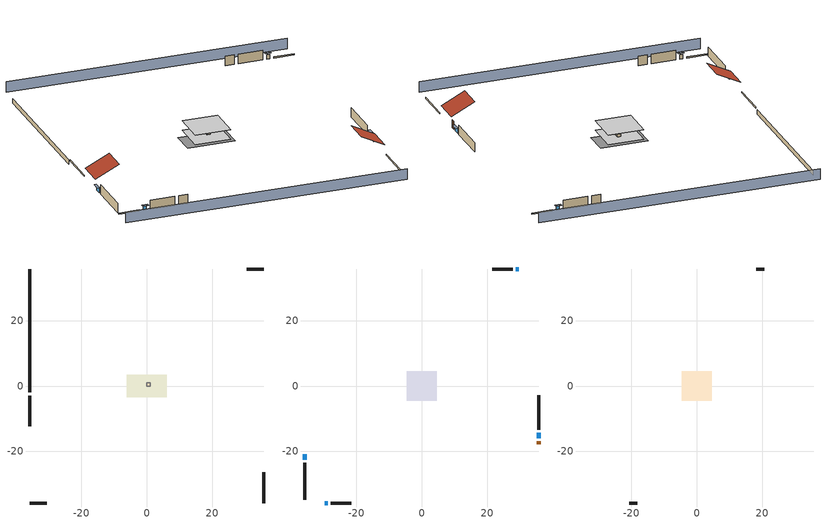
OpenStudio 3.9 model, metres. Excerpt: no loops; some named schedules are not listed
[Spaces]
crawlspace - vented 1
 floor foundation (Slab1 construction): -6.07,-3.37 -6.07,3.37 6.07,3.37 6.07,-3.37 z-0.91
 wall outside (RimJoist1 construction): -35.78,-2.91 -35.78,-12.27 z0.3:0.61
 wall outside (RimJoist2 construction): 35.78,35.78 30.57,35.78 z0.3:0.61
 wall outside (RimJoist3 construction): 35.78,-35.78 35.78,-26.42 z0.3:0.61
 wall outside (RimJoist4 construction): -35.78,-35.78 -30.57,-35.78 z0.3:0.61
 wall foundation (FoundationWall1 construction): -35.78,35.78 -35.78,-1.98 z-0.91:0.3
furnace airloop ret air space
 floor adiabatic (AdiabaticConst): 0,0 0,1 1,1 1,0 z0
 wall adiabatic (AdiabaticConst): 0,1 0,0 1,0 1,1 0,1 z0:1
 ceiling adiabatic (AdiabaticConst): 1,0 1,1 0,1 0,0 z1
conditioned space 1
 floor to crawlspace - vented 1 (Floor1 construction): -4.52,-4.52 -4.52,4.52 4.52,4.52 4.52,-4.52 z0.3
 wall outside (Wall1 construction): -35.78,-23.44 -35.78,-34.85 z0.3:2.74
 wall outside (Wall2 construction): 27.86,35.78 21.52,35.78 z0.3:2.74
 wall outside (Wall3 construction): 35.78,-13.41 35.78,-2.76 z0.3:2.74
 wall outside (Wall4 construction): -27.86,-35.78 -21.52,-35.78 z0.3:2.74
 wall outside (AdiabaticWallConstruction): -35.78,-20.89 -35.78,-22.51 / 35.78,-15.96 35.78,-14.34 z0.3:1.4; 29.64,35.78 28.79,35.78 / -29.64,-35.78 -28.79,-35.78 z0.3:1.46
 wall outside (AdiabaticWallConstruction 1): 35.78,-17.8 35.78,-16.89 z0.3:2.34
 window (WindowConstruction): -35.78,-20.89 -35.78,-22.51 z0.3:1.4
 window (WindowConstruction 1): 29.64,35.78 28.79,35.78 z0.3:1.46
 window (WindowConstruction 2): 35.78,-15.96 35.78,-14.34 z0.3:1.4
 window (WindowConstruction 3): -29.64,-35.78 -28.79,-35.78 z0.3:1.46
 door (Door): 35.78,-17.8 35.78,-16.89 z0.3:2.34
attic - unvented 1
 floor to conditioned space 1 (Floor2 construction Reversed): -4.52,-4.52 -4.52,4.52 4.52,4.52 4.52,-4.52 z2.74
 wall outside (Wall5 construction): 20.59,35.78 18.26,35.78 z0.3:2.74
 wall outside (Wall6 construction): -20.59,-35.78 -18.26,-35.78 z0.3:2.74
 roof outside (Roof1 construction): -35.78,-19.96,2.74 -29.73,-19.96,5.77 -29.73,-13.2,5.77 -35.78,-13.2,2.74
 roof outside (Roof2 construction): 35.78,-18.73,2.74 29.73,-18.73,5.77 29.73,-25.49,5.77 35.78,-25.49,2.74
shading: -35.78,-40.35 35.78,-40.35 / 35.78,40.35 -35.78,40.35 z0:2.74; -35.78,-22.82 -35.78,-20.59 -36.39,-20.59 -36.39,-22.82 z1.71; 28.48,35.78 29.94,35.78 29.94,36.39 28.48,36.39 z1.77; 35.78,-14.04 35.78,-16.26 36.39,-16.26 36.39,-14.04 z1.71; -28.48,-35.78 -29.94,-35.78 -29.94,-36.39 -28.48,-36.39 z1.77
[Site]
Portland Intl Arpt_OR: Latitude {deg}=45.59; Longitude {deg}=-122.6; Time Zone {hr}=-8; Elevation {m}=33; Terrain=Suburbs; Keep Site Location Information=Yes
[Site:GroundTemperature:Shallow]
10.2558, 8.96328, 8.85977, 9.47314, 11.9355, 14.3863, 16.5111, 17.8571, 17.9714, 16.8767, 14.8061, 12.4304
[Site:WaterMainsTemperature]
Calculation Method=Schedule; Temperature Schedule=mains temperature schedule
[Building]
Building 1
[Material] Roughness=Rough
Name | Thickness {m} | Conductivity {W/m-K} | Density {kg/m3} | Specific Heat {J/kg-K} | Thermal Absorptance | Solar Absorptance | Visible Absorptance
asphalt or fiberglass shingles | 0.00635 | 0.162714 | 1121.4 | 1465.45 | 0.9 | 0.85 | 0.85
roof rigid ins | 0.00281632 | 0.029427 | 32.04 | 1214.23 | 0.9 | 0.7 | 0.7
osb sheathing 0.5 in. | 0.0127 | 0.115458 | 512.64 | 1214.23 | 0.9 | 0.6 | 0.6
wood siding | 0.0254 | 0.102417 | 544.68 | 1172.36 | 0.9 | 0.85 | 0.85
osb sheathing 0.5 in. 1 | 0.0127 | 0.115458 | 512.64 | 1214.23 | 0.9 | 0.7 | 0.7
wall stud and cavity | 0.1397 | 0.550994 | 139.0536 | 1170.24 | 0.9 | 0.7 | 0.7
gypsum board | 0.0127 | 0.160291 | 801 | 837.4 | 0.9 | 0.6 | 0.6
wall stud and cavity 1 | 0.1397 | 0.727959 | 139.0536 | 1170.24 | 0.9 | 0.6 | 0.6
rim joist stud and cavity | 0.0508 | 0.178688 | 50.32683 | 1063.81 | 0.9 | 0.6 | 0.6
floor stud and cavity | 0.1397 | 0.923637 | 92.3553 | 1139.71 | 0.9 | 0.7 | 0.7
osb sheathing 0.75 in. | 0.01905 | 0.115458 | 512.64 | 1214.23 | 0.9 | 0.7 | 0.7
floor covering | 0.0127 | 0.0433444 | 54.468 | 1339.84 | 0.9 | 0.6 | 0.6
ceiling loosefill ins | 0.338667 | 0.0480833 | 16.02 | 1046.75 | 0.9 | 0.7 | 0.7
ceiling stud and cavity | 0.1397 | 0.0920385 | 65.682 | 1177.47 | 0.9 | 0.7 | 0.7
concrete 8.0 in. | 0.2032 | 1.803125 | 2242.8 | 837.4 | 0.9 | 0.7 | 0.7
soil 0.5 in. | 0.0127 | 1.3848 | 1842.3 | 418.7 | 0.9 | 0.7 | 0.7
wood siding 1; wood siding 2 | 0.0254 | 0.102417 | 544.68 | 1172.36
wall rigid ins | 0.512978 | 0.029427 | 32.04 | 1214.23 | 0.9 | 0.7 | 0.7
wall stud and cavity 2 | 0.0889 | 0.380278 | 52.3479 | 1209.89 | 0.9 | 0.7 | 0.7
door material | 0.04445 | 0.0612267 | 512.64 | 1214.23 | 0.9 | 0.7 | 0.7
wall stud and cavity 3 | 0.0889 | 0.391764 | 83.0341 | 1211.67 | 0.9 | 0.7 | 0.7
furniture material conditioned space 1 | 0.1524 | 0.115458 | 640.8 | 1214.23 | 0.9 | 0.6 | 0.6
[Construction]
Roof1 construction; Roof2 construction: asphalt or fiberglass shingles, roof rigid ins, osb sheathing 0.5 in.
Wall1 construction; Wall2 construction; Wall3 construction; Wall4 construction: wood siding, osb sheathing 0.5 in. 1, wall stud and cavity, gypsum board
Wall5 construction; Wall6 construction: wood siding, osb sheathing 0.5 in. 1, wall stud and cavity 1
RimJoist1 construction; RimJoist2 construction; RimJoist3 construction; RimJoist4 construction: wood siding, rim joist stud and cavity
Floor1 construction: floor stud and cavity, osb sheathing 0.75 in., floor covering
Floor2 construction Reversed: gypsum board, ceiling stud and cavity, ceiling loosefill ins
FoundationWall1 construction: concrete 8.0 in.
Slab1 construction: soil 0.5 in.
WindowConstruction; WindowConstruction 1; WindowConstruction 2; WindowConstruction 3: WindowMaterial
AdiabaticWallConstruction: wood siding 1, wall rigid ins, wall stud and cavity 2, gypsum board
Door: door material
AdiabaticWallConstruction 1: wood siding 2, wall rigid ins, wall stud and cavity 2, gypsum board
PartitionWallConstruction: gypsum board, wall stud and cavity 3, gypsum board
furniture construction conditioned space 1: furniture material conditioned space 1
AdiabaticConst: Adiabatic
[WindowMaterial:SimpleGlazingSystem]
WindowMaterial: U-Factor {W/m2-K}=4.76952; Solar Heat Gain Coefficient=0.63
[Material:NoMass]
Adiabatic: Roughness=Rough; Thermal Resistance {m2-K/W}=176.1
[ThermalZone] Multiplier=1; Use Ideal Air Loads=No
Name | Volume {m3} | Thermostat
conditioned space | 199.577 | conditioned space temperature setpoint
attic - unvented | 55.1915
crawlspace - vented | 99.7886
furnace airloop ret air zone | 1
[Sizing:Zone] Zone Cooling Design Supply Air Temperature Input Method=SupplyAirTemperature; Zone Cooling Design Supply Air Temperature {C}=14; Zone Cooling Design Supply Air Temperature Difference {deltaC}=11.11; Zone Heating Design Supply Air Temperature Input Method=SupplyAirTemperature; Zone Heating Design Supply Air Temperature {C}=40; Zone Heating Design Supply Air Temperature Difference {deltaC}=11.11; Zone Cooling Design Supply Air Humidity Ratio {kg-H2O/kg-air}=0.0085; Zone Heating Design Supply Air Humidity Ratio {kg-H2O/kg-air}=0.008; Cooling Design Air Flow Method=DesignDay; Heating Design Air Flow Method=DesignDay; Account for Dedicated Outdoor Air System=No; Dedicated Outdoor Air System Control Strategy=NeutralSupplyAir; Dedicated Outdoor Air Low Setpoint Temperature for Design {C}=autosize; Dedicated Outdoor Air High Setpoint Temperature for Design {C}=autosize; Zone Load Sizing Method=Sensible Load Only No Latent Load; Zone Latent Cooling Design Supply Air Humidity Ratio Input Method=HumidityRatioDifference; Zone Cooling Design Supply Air Humidity Ratio Difference {kgWater/kgDryAir}=0.005; Zone Latent Heating Design Supply Air Humidity Ratio Input Method=HumidityRatioDifference; Zone Humidification Design Supply Air Humidity Ratio Difference {kgWater/kgDryAir}=0.005; Sizing Option=Coincident
attic - unvented; crawlspace - vented; furnace airloop ret air zone
[Space]
Name | Thermal Zone | Volume {m3}
conditioned space 1 | conditioned space | 199.577
attic - unvented 1 | attic - unvented | 55.1915
crawlspace - vented 1 | crawlspace - vented | 99.7886
furnace airloop ret air space | furnace airloop ret air zone
[ThermostatSetpoint:DualSetpoint]
conditioned space temperature setpoint: Heating Setpoint Temperature Schedule=heating setpoint; Cooling Setpoint Temperature Schedule=cooling setpoint; Temperature Difference Between Cutout And Setpoint {deltaC}=0
[Foundation:Kiva]
Foundation Kiva 1: Initial Indoor Air Temperature {C}=8.52769; Wall Height Above Grade {m}=0.3048; Wall Depth Below Slab {m}=0.2032
[Foundation:Kiva:Settings]
Soil Conductivity {W/m-K}=1.3848; Soil Density {kg/m3}=1842.3; Soil Specific Heat {J/kg-K}=418.7; Ground Solar Absorptivity=0.9; Ground Thermal Absorptivity=0.9; Ground Surface Roughness {m}=0.03; Far-Field Width {m}=40; Deep-Ground Boundary Condition=ZeroFlux; Deep-Ground Depth {m}=40; Minimum Cell Dimension {m}=0.2; Maximum Cell Growth Coefficient=3; Simulation Timestep=Timestep
[SurfaceProperty:ExposedFoundationPerimeter]
Slab1: Exposed Perimeter Calculation Method=TotalExposedPerimeter; Total Exposed Perimeter {m}=37.76472
[SurfaceProperty:IncidentSolarMultiplier] Incident Solar Multiplier=1; Incident Solar Multiplier Schedule=trans schedule winter=0.85 summer=0.7
Window1; Window2; Window3; Window4
[InternalMass:Definition] Design Level Calculation Method=SurfaceArea
Name | Construction | Surface Area {m2}
partition wall mass | PartitionWallConstruction | 81.84758
furniture mass conditioned space 1 | furniture construction conditioned space 1 | 32.73903
[InternalMass] Space or SpaceType=conditioned space 1; Multiplier=1
Name | Internal Mass Definition
partition wall mass | partition wall mass
furniture mass conditioned space 1 | furniture mass conditioned space 1
[EnergyManagementSystem:Sensor]
Name | Output Variable or Output Meter Index Key | Output Variable or Output Meter
water_heater_T_set | water heater setpoint | Schedule Value
out_pb_s |  | Site Outdoor Air Barometric Pressure
out_wt_s |  | Site Outdoor Air Humidity Ratio
site_vw_s |  | Site Wind Speed
cool_season | cooling season schedule | Schedule Value
furnace_airloop_AH_MFR_s | Node 6 | System Node Mass Flow Rate
furnace_airloop_AH_VFR_s | Node 6 | System Node Current Density Volume Flow Rate
furnace_airloop_AH_Tout_s | Node 6 | System Node Temperature
furnace_airloop_AH_Wout_s | Node 6 | System Node Humidity Ratio
furnace_airloop_RA_T_s | Node 9 | System Node Temperature
furnace_airloop_Ra_W_s | Node 9 | System Node Humidity Ratio
furnace_airloop_0_DZ_T_s | crawlspace - vented | Zone Air Temperature
furnace_airloop_0_DZ_W_s | crawlspace - vented | Zone Mean Air Humidity Ratio
natural_vent_s | natural vent schedule | Schedule Value
htg_sp_s | heating setpoint | Schedule Value
clg_sp_s | cooling setpoint | Schedule Value
mech_vent_range_fan_0_sch_s | mech vent range fan 0 schedule | Schedule Value
mech_vent_bath_fan_0_sch_s | mech vent bath fan 0 schedule | Schedule Value
clothes_dryer_exhaust_0_sch_s | clothes_dryer | Schedule Value
htg_load_cond |  | Heating:EnergyTransfer:Zone:CONDITIONED SPACE
clg_load_cond |  | Cooling:EnergyTransfer:Zone:CONDITIONED SPACE
htg_load_duct |  | Heating:EnergyTransfer:Zone:FURNACE AIRLOOP RET AIR ZONE
clg_load_duct |  | Cooling:EnergyTransfer:Zone:FURNACE AIRLOOP RET AIR ZONE
s_conv | Floor1 | Surface Inside Face Convection Heat Gain Energy
s_ig | Floor1 | Surface Inside Face Internal Gains Radiation Heat Gain Energy
s_sol | Floor1 | Surface Inside Face Solar Radiation Heat Gain Energy
s_lgt | Floor1 | Surface Inside Face Lights Radiation Heat Gain Energy
s_surf | Floor1 | Surface Inside Face Net Surface Thermal Radiation Heat Gain Energy
s_conv_1 | Floor2 | Surface Inside Face Convection Heat Gain Energy
s_ig_1 | Floor2 | Surface Inside Face Internal Gains Radiation Heat Gain Energy
s_sol_1 | Floor2 | Surface Inside Face Solar Radiation Heat Gain Energy
s_lgt_1 | Floor2 | Surface Inside Face Lights Radiation Heat Gain Energy
s_surf_1 | Floor2 | Surface Inside Face Net Surface Thermal Radiation Heat Gain Energy
ss_sol | Door1 | Surface Inside Face Solar Radiation Heat Gain Energy
ss_lgt | Door1 | Surface Inside Face Lights Radiation Heat Gain Energy
ss_conv | Door1 | Surface Inside Face Convection Heat Gain Energy
ss_ig | Door1 | Surface Inside Face Internal Gains Radiation Heat Gain Energy
ss_surf | Door1 | Surface Inside Face Net Surface Thermal Radiation Heat Gain Energy
ss_conv_1 | Window1 | Surface Inside Face Convection Heat Gain Energy
ss_ig_1 | Window1 | Surface Inside Face Internal Gains Radiation Heat Gain Energy
ss_surf_1 | Window1 | Surface Inside Face Net Surface Thermal Radiation Heat Gain Energy
ss_trans_in | Window1 | Surface Window Transmitted Solar Radiation Rate
ss_back_out | Window1 | Surface Window Shortwave from Zone Back Out Window Heat Transfer Rate
ss_trans_out | Window1 | Surface Inside Face Initial Transmitted Diffuse Transmitted Out Window Solar Radiation Rate
ss_conv_2 | Window2 | Surface Inside Face Convection Heat Gain Energy
ss_ig_2 | Window2 | Surface Inside Face Internal Gains Radiation Heat Gain Energy
ss_surf_2 | Window2 | Surface Inside Face Net Surface Thermal Radiation Heat Gain Energy
ss_trans_in_1 | Window2 | Surface Window Transmitted Solar Radiation Rate
ss_back_out_1 | Window2 | Surface Window Shortwave from Zone Back Out Window Heat Transfer Rate
ss_trans_out_1 | Window2 | Surface Inside Face Initial Transmitted Diffuse Transmitted Out Window Solar Radiation Rate
ss_conv_3 | Window3 | Surface Inside Face Convection Heat Gain Energy
ss_ig_3 | Window3 | Surface Inside Face Internal Gains Radiation Heat Gain Energy
ss_surf_3 | Window3 | Surface Inside Face Net Surface Thermal Radiation Heat Gain Energy
ss_trans_in_2 | Window3 | Surface Window Transmitted Solar Radiation Rate
ss_back_out_2 | Window3 | Surface Window Shortwave from Zone Back Out Window Heat Transfer Rate
ss_trans_out_2 | Window3 | Surface Inside Face Initial Transmitted Diffuse Transmitted Out Window Solar Radiation Rate
ss_conv_4 | Window4 | Surface Inside Face Convection Heat Gain Energy
ss_ig_4 | Window4 | Surface Inside Face Internal Gains Radiation Heat Gain Energy
ss_surf_4 | Window4 | Surface Inside Face Net Surface Thermal Radiation Heat Gain Energy
ss_trans_in_3 | Window4 | Surface Window Transmitted Solar Radiation Rate
ss_back_out_3 | Window4 | Surface Window Shortwave from Zone Back Out Window Heat Transfer Rate
ss_trans_out_3 | Window4 | Surface Inside Face Initial Transmitted Diffuse Transmitted Out Window Solar Radiation Rate
s_conv_2 | Wall1 | Surface Inside Face Convection Heat Gain Energy
s_ig_2 | Wall1 | Surface Inside Face Internal Gains Radiation Heat Gain Energy
s_sol_2 | Wall1 | Surface Inside Face Solar Radiation Heat Gain Energy
s_lgt_2 | Wall1 | Surface Inside Face Lights Radiation Heat Gain Energy
s_surf_2 | Wall1 | Surface Inside Face Net Surface Thermal Radiation Heat Gain Energy
s_conv_3 | Wall2 | Surface Inside Face Convection Heat Gain Energy
s_ig_3 | Wall2 | Surface Inside Face Internal Gains Radiation Heat Gain Energy
s_sol_3 | Wall2 | Surface Inside Face Solar Radiation Heat Gain Energy
s_lgt_3 | Wall2 | Surface Inside Face Lights Radiation Heat Gain Energy
s_surf_3 | Wall2 | Surface Inside Face Net Surface Thermal Radiation Heat Gain Energy
s_conv_4 | Wall3 | Surface Inside Face Convection Heat Gain Energy
s_ig_4 | Wall3 | Surface Inside Face Internal Gains Radiation Heat Gain Energy
s_sol_4 | Wall3 | Surface Inside Face Solar Radiation Heat Gain Energy
s_lgt_4 | Wall3 | Surface Inside Face Lights Radiation Heat Gain Energy
s_surf_4 | Wall3 | Surface Inside Face Net Surface Thermal Radiation Heat Gain Energy
s_conv_5 | Wall4 | Surface Inside Face Convection Heat Gain Energy
s_ig_5 | Wall4 | Surface Inside Face Internal Gains Radiation Heat Gain Energy
s_sol_5 | Wall4 | Surface Inside Face Solar Radiation Heat Gain Energy
s_lgt_5 | Wall4 | Surface Inside Face Lights Radiation Heat Gain Energy
s_surf_5 | Wall4 | Surface Inside Face Net Surface Thermal Radiation Heat Gain Energy
im_conv | furniture mass conditioned space 1 | Surface Inside Face Convection Heat Gain Energy
im_ig | furniture mass conditioned space 1 | Surface Inside Face Internal Gains Radiation Heat Gain Energy
im_sol | furniture mass conditioned space 1 | Surface Inside Face Solar Radiation Heat Gain Energy
im_lgt | furniture mass conditioned space 1 | Surface Inside Face Lights Radiation Heat Gain Energy
im_surf | furniture mass conditioned space 1 | Surface Inside Face Net Surface Thermal Radiation Heat Gain Energy
im_conv_1 | partition wall mass | Surface Inside Face Convection Heat Gain Energy
im_ig_1 | partition wall mass | Surface Inside Face Internal Gains Radiation Heat Gain Energy
im_sol_1 | partition wall mass | Surface Inside Face Solar Radiation Heat Gain Energy
im_lgt_1 | partition wall mass | Surface Inside Face Lights Radiation Heat Gain Energy
im_surf_1 | partition wall mass | Surface Inside Face Net Surface Thermal Radiation Heat Gain Energy
airflow_gain | infil flow | Infiltration Sensible Heat Gain Energy
airflow_loss | infil flow | Infiltration Sensible Heat Loss Energy
airflow_gain_1 | natural vent flow | Infiltration Sensible Heat Gain Energy
airflow_loss_1 | natural vent flow | Infiltration Sensible Heat Loss Energy
airflow_gain_2 | whole house fan flow | Infiltration Sensible Heat Gain Energy
airflow_loss_2 | whole house fan flow | Infiltration Sensible Heat Loss Energy
mv_conv | mech vent bath fan 0 | Electric Equipment Convective Heating Energy
mv_rad | mech vent bath fan 0 | Electric Equipment Radiant Heating Energy
mv_conv_1 | mech vent house fan | Electric Equipment Convective Heating Energy
mv_rad_1 | mech vent house fan | Electric Equipment Radiant Heating Energy
mv_conv_2 | mech vent house fan cfis | Electric Equipment Convective Heating Energy
mv_rad_2 | mech vent house fan cfis | Electric Equipment Radiant Heating Energy
mv_conv_3 | mech vent range fan 0 | Electric Equipment Convective Heating Energy
mv_rad_3 | mech vent range fan 0 | Electric Equipment Radiant Heating Energy
mv_conv_4 | mech vent house fan latent load | Other Equipment Convective Heating Energy
mv_rad_4 | mech vent house fan latent load | Other Equipment Radiant Heating Energy
mv_conv_5 | mech vent house fan sensible load | Other Equipment Convective Heating Energy
mv_rad_5 | mech vent house fan sensible load | Other Equipment Radiant Heating Energy
ducts_conv | furnace airloop_0 RetCondToRP | Other Equipment Convective Heating Energy
ducts_rad | furnace airloop_0 RetCondToRP | Other Equipment Radiant Heating Energy
ducts_conv_1 | furnace airloop_0 RetLatLkToRP | Other Equipment Convective Heating Energy
ducts_rad_1 | furnace airloop_0 RetLatLkToRP | Other Equipment Radiant Heating Energy
ducts_conv_2 | furnace airloop_0 RetSensLkToRP | Other Equipment Convective Heating Energy
ducts_rad_2 | furnace airloop_0 RetSensLkToRP | Other Equipment Radiant Heating Energy
ducts_conv_3 | furnace airloop_0 SupCondToLv | Other Equipment Convective Heating Energy
ducts_rad_3 | furnace airloop_0 SupCondToLv | Other Equipment Radiant Heating Energy
ducts_conv_4 | furnace airloop_0 SupLatLkToCond | Other Equipment Convective Heating Energy
ducts_rad_4 | furnace airloop_0 SupLatLkToCond | Other Equipment Radiant Heating Energy
ducts_conv_5 | furnace airloop_0 SupSensLkToCond | Other Equipment Convective Heating Energy
[ElectricEquipment:Definition] Design Level Calculation Method=EquipmentLevel
Name | Design Level {W} | Fraction Latent | Fraction Radiant | Fraction Lost
ceiling fan | 16.17 | 0 | 0.558 | 0
clothes washer | 620.93 | 0.03 | 0.162 | 0.7
clothes dryer | 12694.5 | 0.015 | 0.081 | 0.85
fridge | 46.9578 | 0 | 0.6 | 0
cooking range | 2412.92 | 0.08 | 0.432 | 0.2
misc tv | 465.473 | 0 | 0.6 | 0
misc plug loads | 143.5 | 0.021 | 0.558 | 0.049
whole house fan; mech vent house fan | 0 | 0 | 0 | 1
mech vent house fan cfis | 0 | 0 | 0 | 0
mech vent range fan 0; mech vent bath fan 0 | 30 | 0 | 0 | 1
[ElectricEquipment] Space or SpaceType=conditioned space 1
Name | Electric Equipment Definition | Schedule
ceiling fan | ceiling fan | ceiling_fan
clothes washer | clothes washer | clothes_washer
clothes dryer | clothes dryer | clothes_dryer
fridge | fridge | fridge schedule
cooking range | cooking range | cooking_range
misc tv | misc tv | plug_loads_tv
misc plug loads | misc plug loads | plug_loads_other
whole house fan | whole house fan | Always On Discrete
mech vent house fan | mech vent house fan | mech vent house fan schedule
mech vent house fan cfis | mech vent house fan cfis | mech vent house fan cfis schedule
mech vent range fan 0 | mech vent range fan 0 | mech vent range fan 0 schedule
mech vent bath fan 0 | mech vent bath fan 0 | mech vent bath fan 0 schedule
[OtherEquipment:Definition] Design Level Calculation Method=EquipmentLevel
Name | Design Level {W} | Fraction Latent | Fraction Radiant | Fraction Lost
water heater sens; furnace airloop_0 SupSensLkToCond; furnace airloop_0 SupCondToLv; furnace airloop_0 RetCondToRP; furnace airloop_0 RetSensLkToRP; furnace airloop_0 SupCondToDZ; furnace airloop_0 RetCondToDZ; furnace airloop_0 SupSensLkToDZ; mech vent house fan sensible load | 0 | 0 | 0 | 0
water heater lat; furnace airloop_0 SupLatLkToCond; furnace airloop_0 RetLatLkToRP; furnace airloop_0 SupLatLkToDZ; mech vent house fan latent load | 0 | 1 | 0 | 0
water heater energy adjustment1 | 0.01 | 0 | 0 | 1
clothes dryer 2 | 0 | 0.015 | 0.081 | 0.85
cooking range 2 | 0 | 0.08 | 0.432 | 0.2
general water use sensible | -43.4886 | 0 | 0.6 | 0
general water use latent | 44.1266 | 1 | 0 | 0
[OtherEquipment]
Name | Other Equipment Definition | Space or SpaceType | Schedule | Fuel Type
water heater sens | water heater sens | conditioned space 1 | Always On Discrete
water heater lat | water heater lat | conditioned space 1 | Always On Discrete
water heater energy adjustment1 | water heater energy adjustment1 | conditioned space 1 | Always On Discrete | Electricity
clothes dryer 1 | clothes dryer 2 | conditioned space 1 | clothes_dryer | Electricity
cooking range 1 | cooking range 2 | conditioned space 1 | cooking_range | Electricity
general water use sensible | general water use sensible | conditioned space 1 | general water use schedule
general water use latent | general water use latent | conditioned space 1 | general water use schedule
furnace airloop_0 SupSensLkToCond | furnace airloop_0 SupSensLkToCond | conditioned space 1 | Always On Discrete
furnace airloop_0 SupLatLkToCond | furnace airloop_0 SupLatLkToCond | conditioned space 1 | Always On Discrete
furnace airloop_0 SupCondToLv | furnace airloop_0 SupCondToLv | conditioned space 1 | Always On Discrete
furnace airloop_0 RetCondToRP | furnace airloop_0 RetCondToRP | furnace airloop ret air space | Always On Discrete
furnace airloop_0 RetSensLkToRP | furnace airloop_0 RetSensLkToRP | furnace airloop ret air space | Always On Discrete
furnace airloop_0 RetLatLkToRP | furnace airloop_0 RetLatLkToRP | furnace airloop ret air space | Always On Discrete
furnace airloop_0 SupCondToDZ | furnace airloop_0 SupCondToDZ | crawlspace - vented 1 | Always On Discrete
furnace airloop_0 RetCondToDZ | furnace airloop_0 RetCondToDZ | crawlspace - vented 1 | Always On Discrete
furnace airloop_0 SupSensLkToDZ | furnace airloop_0 SupSensLkToDZ | crawlspace - vented 1 | Always On Discrete
furnace airloop_0 SupLatLkToDZ | furnace airloop_0 SupLatLkToDZ | crawlspace - vented 1 | Always On Discrete
mech vent house fan sensible load | mech vent house fan sensible load | conditioned space 1 | Always On Discrete
mech vent house fan latent load | mech vent house fan latent load | conditioned space 1 | Always On Discrete
[WaterUse:Equipment:Definition]
clothes washer: Peak Flow Rate {m3/s}=2.30847e-05
[Lights:Definition]
interior lighting: Design Level Calculation Method=LightingLevel; Lighting Level {W}=296.234; Fraction Radiant=0.6; Fraction Visible=0.2; Return Air Fraction=0
[Lights]
interior lighting: Lights Definition=interior lighting; Space or SpaceType=conditioned space 1; Schedule=lighting_interior; Fraction Replaceable=1
[Exterior:Lights:Definition]
exterior lighting: Design Level {W}=5.52521
[Exterior:Lights]
exterior lighting: Exterior Lights Definition=exterior lighting; Schedule=exterior lighting schedule
[People:Definition]
occupants: Number of People Calculation Method=People; Number of People {people}=2; Fraction Radiant=0.314171; Sensible Heat Fraction=0.56303; Carbon Dioxide Generation Rate {m3/s-W}=0; Enable ASHRAE 55 Comfort Warnings=No; Mean Radiant Temperature Calculation Type=EnclosureAveraged
[People]
occupants: People Definition=occupants; Space or SpaceType=conditioned space 1; Number of People Schedule=occupants; Activity Level Schedule=occupants activity schedule; Multiplier=1
[ZoneMixing] Schedule=Always On Continuous; Design Flow Rate Calculation Method=Flow/Zone; Design Flow Rate {m3/s}=0
Name | Zone or Space | Source Zone or Space
furnace airloop_0 ZoneMixDZToCond mix | conditioned space | crawlspace - vented
furnace airloop_0 ZoneMixCondToDZ mix | crawlspace - vented | conditioned space
whole house fan mix | attic - unvented | conditioned space
[SpaceInfiltration:DesignFlowRate] Schedule=Always On Discrete
Name | Space or SpaceType | Design Flow Rate Calculation Method | Design Flow Rate {m3/s} | Air Changes per Hour {1/hr} | Constant Term Coefficient | Temperature Term Coefficient | Velocity Term Coefficient | Velocity Squared Term Coefficient
natural vent flow; whole house fan flow; infil flow | conditioned space 1 | Flow/Space | 0
infil crawlspace - vented 1 | crawlspace - vented 1 | AirChanges/Hour |  | 2.6013 | 1 | 0 | 0 | 0
crawlspace_vented 1 duct leakage imbalance infil flow | crawlspace - vented 1 | Flow/Space | 0
infil attic - unvented 1 | attic - unvented 1 | AirChanges/Hour |  | 0.1 | 1 | 0 | 0 | 0
